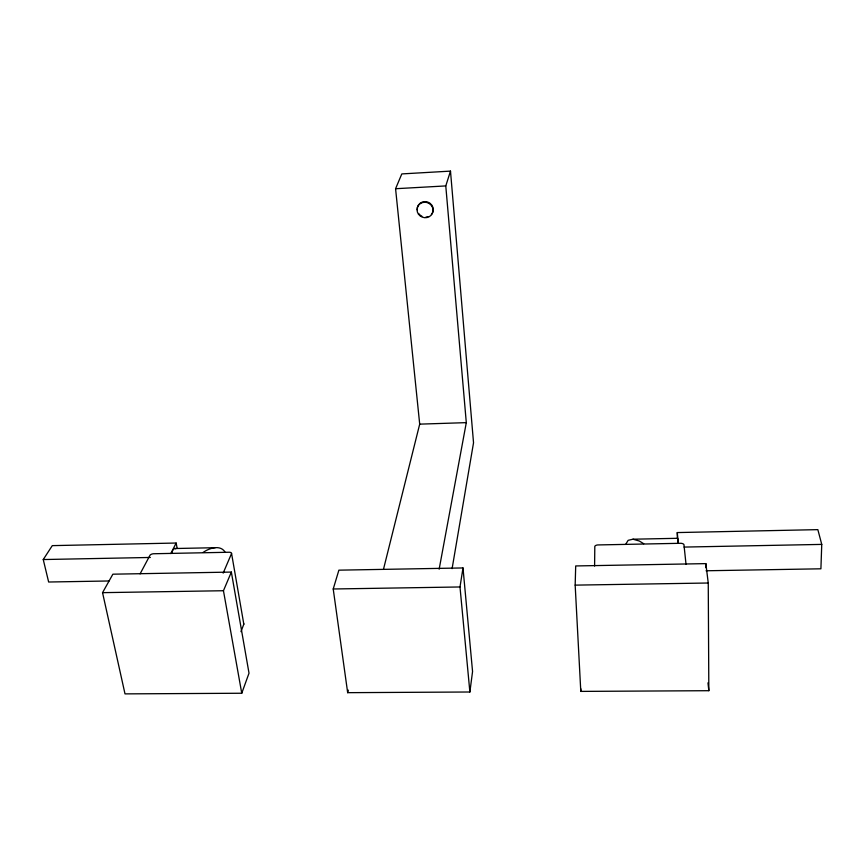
<?xml version="1.0" encoding="UTF-8"?>
<svg xmlns="http://www.w3.org/2000/svg" width="865" height="865" viewBox="0 0 865 865"><rect width="100%" height="100%" fill="white"/><g stroke="black" fill="none" stroke-linecap="round" stroke-linejoin="round"><path stroke-width="1.3" d="M594.601 566.056L594.806 546.334A3.492 1.817 -1.6 0 1 597.726 544.939L680.841 543.285A3.557 1.827 0.5 0 1 683.945 544.572L686.032 564.434M580.793 691.395L575.171 585.129L575.701 565.948L705.851 563.623L708.251 583.01L708.835 690.702L580.793 691.395L580.837 688.81M677.36 537.846L677.284 532.57L817.847 529.639L821.75 544.399L820.907 568.802L706.056 570.77M469.879 692L472.56 671.51L463.002 567.948L338.885 570.165L333.22 588.989L347.665 692.67L469.879 692L459.996 586.967L463.002 567.948M452.103 568.629L473.533 442.783L450.492 171.119L401.803 173.919L395.575 188.721L419.698 424.142L383.53 569.105M439.15 569.213L466.3 422.639L445.778 185.921L450.492 171.119M347.665 692.67L348.314 690.129M625.827 544.117L628.141 540.333L632.975 539.209L677.684 538.3L678.182 543.036M241.757 693.243L249.012 673.175L231.355 572.079L112.872 574.187L102.546 592.655L125.003 693.881L241.757 693.243L223.451 590.73L231.355 572.079M240.967 631.666L243.822 624.173L231.571 553.481A3.374 1.687 -10.7 0 0 229.42 552.238L153.429 553.751A3.384 1.644 -12.3 0 0 150.088 555.092L140.087 573.884M223.159 573.127L231.571 553.481M170.827 553.578L176.146 543.036L52.289 545.631L43.25 559.547L48.645 582.015L109.066 580.977M203.059 552.476C209.016 548.205 220.272 544.312 225.051 552.075M395.575 188.721L445.778 185.921M419.698 424.142L466.3 422.639M174.471 548.529L215.255 547.707M43.25 559.547L150.326 557.46M684.053 547.08L821.75 544.399M102.546 592.655L223.451 590.73M333.22 588.989L459.996 586.967M575.171 585.129L708.251 583.01M632.975 539.209L639.332 541.025L643.733 543.717M176.146 543.036L177.163 548.334M707.97 682.842L708.835 690.702M677.284 532.57L678.279 543.198M705.851 563.623L705.872 567.656M171.713 553.103A13.051 4.044 -90 0 1 175.736 548.843M417.276 209.784A8.066 7.677 22.3 0 1 427.645 202.032A8.066 7.677 22.3 0 1 431.408 214.498M428.013 216.683A8.066 7.677 22.3 0 1 425.98 217.061M421.904 216.239A8.066 7.677 22.3 0 1 418.714 213.579M243.53 623.524A3.298 1.784 -11.4 0 1 243.822 624.173M418.465 214.185A8.077 7.688 22.3 0 0 432.316 213.482A8.077 7.688 22.3 0 0 424.337 202.237A8.077 7.688 22.3 0 0 418.465 214.185"/></g></svg>
